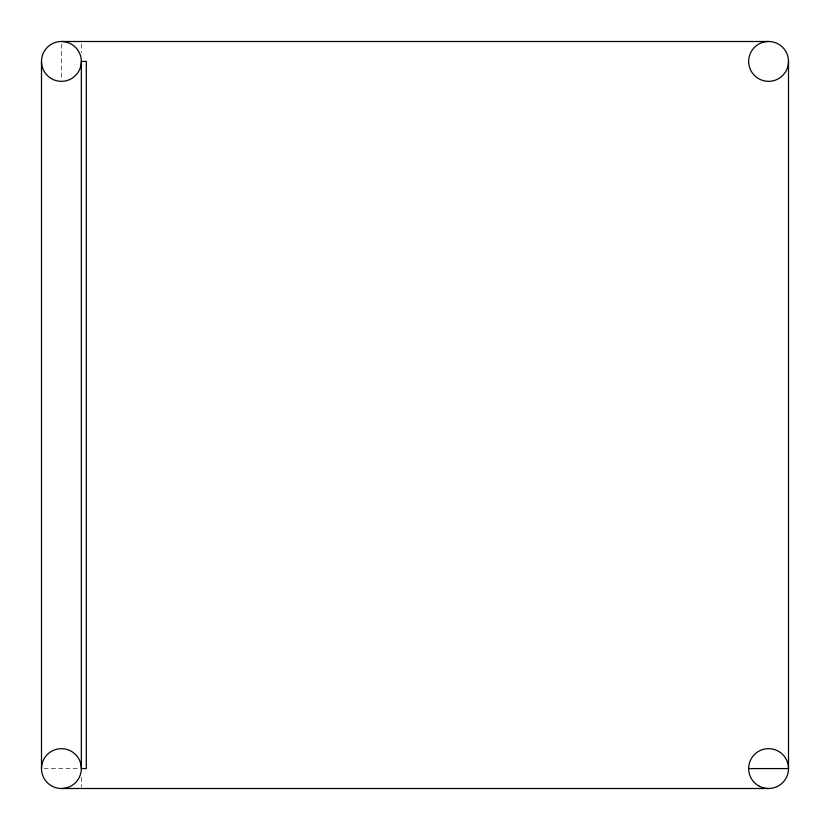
<?xml version="1.0" encoding="UTF-8"?>
<svg xmlns="http://www.w3.org/2000/svg" width="830" height="830" viewBox="0 0 830 830"><rect width="100%" height="100%" fill="white"/><g stroke="black" fill="none" stroke-linecap="round" stroke-linejoin="round"><path stroke-width="0.62" stroke-dasharray="4.15 3.11" d="M44.073 768.58L80.053 768.58M81.34 43.99L81.34 52.705M81.34 777.295L81.34 787.255M61.42 44.073L61.42 80.053"/><path stroke-width="1.25" d="M61.42 41.5L768.58 41.5M748.66 768.58L788.5 768.58L788.5 61.42A19.92 19.92 0 0 0 758.62 44.166A19.92 19.92 0 0 0 758.62 78.674A19.92 19.92 0 0 0 788.5 61.42M61.42 788.5L768.58 788.5M41.5 61.42L41.5 768.58M86.32 61.42L81.34 61.42A19.92 19.92 0 0 1 51.46 78.674A19.92 19.92 0 0 1 51.46 44.166A19.92 19.92 0 0 1 81.34 61.42L81.34 768.58A19.92 19.92 0 0 1 51.46 785.834A19.92 19.92 0 0 1 51.46 751.326A19.92 19.92 0 0 1 81.34 768.58L86.32 768.58L86.32 61.42M758.62 785.834A19.92 19.92 0 0 0 788.5 768.58A19.92 19.92 0 0 0 758.62 751.326A19.92 19.92 0 0 0 758.62 785.834"/></g></svg>
